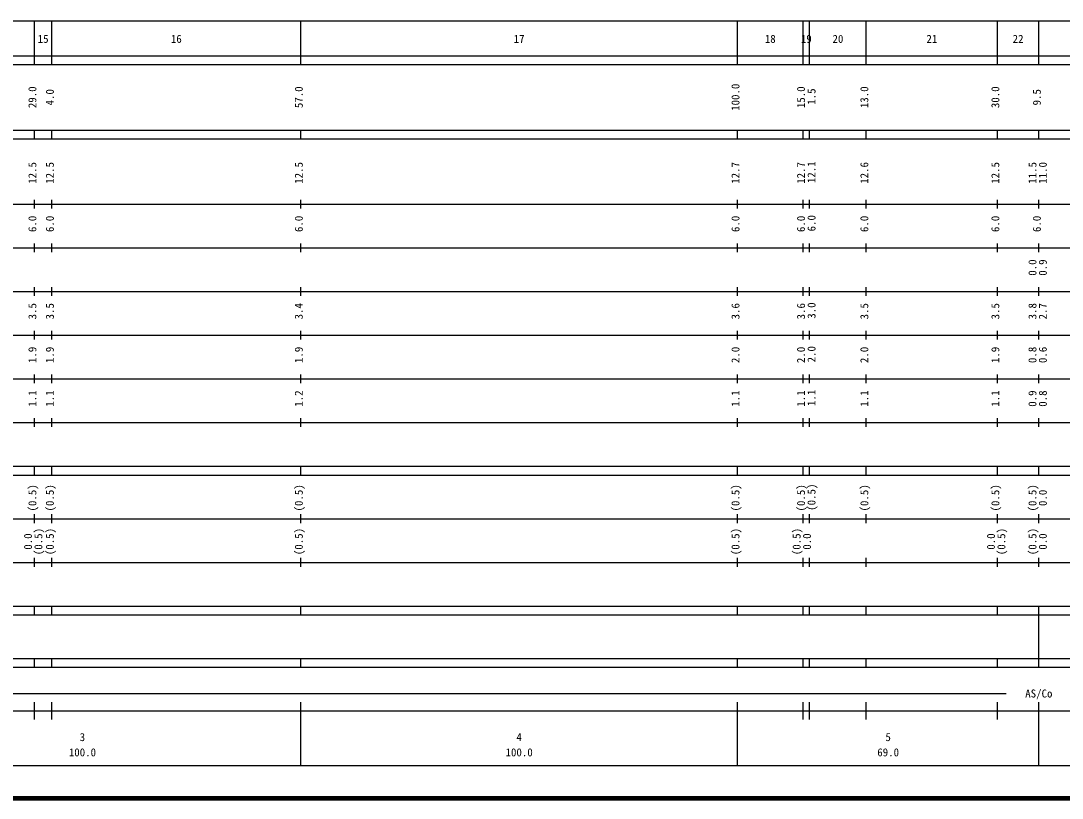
# Model space of a CAD drawing. Units: millimetres on the paper, enlarged 1000 times. Extents: x 40000 to 680000, y 20000 to 380000.
# Drawn here: x 303893 to 542346, y 20000 to 198000 of the extents above; entities that cross this region are included whole.
import ezdxf
from ezdxf.enums import TextEntityAlignment as Align

# ---------------------------------------------------------------- set-up
doc = ezdxf.new("R2010")
doc.units = ezdxf.units.MM
doc.header["$LTSCALE"] = 1000
doc.layers.add('M-TTL', color=2, linetype='Continuous', lineweight=140)
doc.layers.add('M-TTL-BAND', color=7, linetype='Continuous', lineweight=25)
doc.styles.add('ＭＳ ゴシック', font='')
doc.styles.get('ＭＳ ゴシック').set_extended_font_data('MS Gothic')

msp = doc.modelspace()

# ---------------------------------------------------------------- linework, layer by layer
at = {"layer": 'M-TTL'}
msp.add_line((40000, 20000), (680000, 20000), dxfattribs=at)
at = {"layer": 'M-TTL-BAND'}
for p, q in [((68000, 198000), (579000, 198000)), ((307000, 188000), (307000, 198000)), ((311000, 188000), (311000, 198000)), ((368000, 188000), (368000, 198000)), ((468000, 188000), (468000, 198000)), ((483000, 188000), (483000, 198000)), ((484500, 188000), (484500, 198000)), ((497500, 188000), (497500, 198000)), ((527500, 188000), (527500, 198000)), ((537000, 188000), (537000, 198000)), ((40000, 190000), (579000, 190000)), ((40000, 188000), (579000, 188000)), ((40000, 173000), (579000, 173000)), ((307000, 171000), (307000, 173000)), ((311000, 171000), (311000, 173000)), ((368000, 171000), (368000, 173000)), ((468000, 171000), (468000, 173000)), ((483000, 171000), (483000, 173000)), ((484500, 171000), (484500, 173000)), ((497500, 171000), (497500, 173000)), ((527500, 171000), (527500, 173000)), ((537000, 171000), (537000, 173000)), ((40000, 171000), (579000, 171000)), ((40000, 156000), (579000, 156000)), ((307000, 155000), (307000, 157000)), ((311000, 155000), (311000, 157000)), ((368000, 155000), (368000, 157000)), ((468000, 155000), (468000, 157000)), ((483000, 155000), (483000, 157000)), ((484500, 155000), (484500, 157000)), ((497500, 155000), (497500, 157000)), ((527500, 155000), (527500, 157000)), ((537000, 155000), (537000, 157000)), ((46000, 146000), (579000, 146000)), ((307000, 145000), (307000, 147000)), ((311000, 145000), (311000, 147000)), ((368000, 145000), (368000, 147000)), ((468000, 145000), (468000, 147000)), ((483000, 145000), (483000, 147000)), ((484500, 145000), (484500, 147000)), ((497500, 145000), (497500, 147000)), ((527500, 145000), (527500, 147000)), ((537000, 145000), (537000, 147000)), ((52000, 136000), (579000, 136000)), ((307000, 135000), (307000, 137000)), ((311000, 135000), (311000, 137000)), ((368000, 135000), (368000, 137000)), ((468000, 135000), (468000, 137000)), ((483000, 135000), (483000, 137000)), ((484500, 135000), (484500, 137000)), ((497500, 135000), (497500, 137000)), ((527500, 135000), (527500, 137000)), ((537000, 135000), (537000, 137000)), ((307000, 125000), (307000, 127000)), ((311000, 125000), (311000, 127000)), ((368000, 125000), (368000, 127000)), ((468000, 125000), (468000, 127000)), ((483000, 125000), (483000, 127000)), ((484500, 125000), (484500, 127000)), ((497500, 125000), (497500, 127000)), ((527500, 125000), (527500, 127000)), ((537000, 125000), (537000, 127000)), ((46000, 126000), (579000, 126000)), ((307000, 115000), (307000, 117000)), ((311000, 115000), (311000, 117000)), ((368000, 115000), (368000, 117000)), ((468000, 115000), (468000, 117000)), ((483000, 115000), (483000, 117000)), ((484500, 115000), (484500, 117000)), ((497500, 115000), (497500, 117000)), ((527500, 115000), (527500, 117000)), ((537000, 115000), (537000, 117000)), ((52000, 116000), (579000, 116000)), ((46000, 106000), (579000, 106000)), ((307000, 105000), (307000, 107000)), ((311000, 105000), (311000, 107000)), ((368000, 105000), (368000, 107000)), ((468000, 105000), (468000, 107000)), ((483000, 105000), (483000, 107000)), ((484500, 105000), (484500, 107000)), ((497500, 105000), (497500, 107000)), ((527500, 105000), (527500, 107000)), ((537000, 105000), (537000, 107000)), ((40000, 96000), (579000, 96000)), ((307000, 94000), (307000, 96000)), ((311000, 94000), (311000, 96000)), ((368000, 94000), (368000, 96000)), ((468000, 94000), (468000, 96000)), ((483000, 94000), (483000, 96000)), ((484500, 94000), (484500, 96000)), ((497500, 94000), (497500, 96000)), ((527500, 94000), (527500, 96000)), ((537000, 94000), (537000, 96000)), ((40000, 94000), (579000, 94000)), ((49000, 84000), (579000, 84000)), ((307000, 83000), (307000, 85000)), ((311000, 83000), (311000, 85000)), ((368000, 83000), (368000, 85000)), ((468000, 83000), (468000, 85000)), ((483000, 83000), (483000, 85000)), ((484500, 83000), (484500, 85000)), ((497500, 83000), (497500, 85000)), ((527500, 83000), (527500, 85000)), ((537000, 83000), (537000, 85000)), ((40000, 74000), (579000, 74000)), ((307000, 73000), (307000, 75000)), ((311000, 73000), (311000, 75000)), ((368000, 73000), (368000, 75000)), ((468000, 73000), (468000, 75000)), ((483000, 73000), (483000, 75000)), ((484500, 73000), (484500, 75000)), ((497500, 73000), (497500, 75000)), ((527500, 73000), (527500, 75000)), ((537000, 73000), (537000, 75000)), ((40000, 64000), (579000, 64000)), ((40000, 62000), (579000, 62000)), ((307000, 62000), (307000, 64000)), ((311000, 62000), (311000, 64000)), ((368000, 62000), (368000, 64000)), ((468000, 62000), (468000, 64000)), ((483000, 62000), (483000, 64000)), ((484500, 62000), (484500, 64000)), ((497500, 62000), (497500, 64000)), ((527500, 62000), (527500, 64000)), ((537000, 62000), (537000, 64000)), ((537000, 52000), (537000, 62000)), ((40000, 52000), (579000, 52000)), ((307000, 50000), (307000, 52000)), ((311000, 50000), (311000, 52000)), ((368000, 50000), (368000, 52000)), ((468000, 50000), (468000, 52000)), ((483000, 50000), (483000, 52000)), ((484500, 50000), (484500, 52000)), ((497500, 50000), (497500, 52000)), ((527500, 50000), (527500, 52000)), ((537000, 50000), (537000, 52000)), ((40000, 50000), (579000, 50000)), ((71000, 44000), (529500, 44000)), ((307000, 38000), (307000, 42000)), ((311000, 38000), (311000, 42000)), ((368000, 27500), (368000, 42000)), ((468000, 27500), (468000, 42000)), ((483000, 38000), (483000, 42000)), ((484500, 38000), (484500, 42000)), ((497500, 38000), (497500, 42000)), ((527500, 38000), (527500, 42000)), ((537000, 27500), (537000, 42000)), ((40000, 40000), (579000, 40000)), ((68000, 27500), (579000, 27500))]:
    msp.add_line(p, q, dxfattribs=at)

# ---------------------------------------------------------------- texts
at = {"layer": 'M-TTL-BAND', "style": 'ＭＳ ゴシック'}
for s, p in [('15', (309000, 192405)), ('16', (339500, 192405)), ('17', (418000, 192405)), ('18', (475500, 192405)), ('19', (483750, 192405)), ('20', (491000, 192405)), ('21', (512500, 192405)), ('22', (532250, 192405)), ('AS/Co', (537000, 42500)), ('3', (318000, 32523)), ('4', (418000, 32523)), ('5', (502500, 32523)), ('100.0', (318000, 29033)), ('100.0', (418000, 29033)), ('69.0', (502500, 29033))]:
    msp.add_text(s, height=1833, dxfattribs=at).set_placement(p, align=Align.BOTTOM_CENTER)
for s, p in [('29.0', (308000, 180500)), ('4.0', (312000, 180500)), ('57.0', (369000, 180500)), ('100.0', (469000, 180500)), ('15.0', (484000, 180500)), ('1.5', (486411, 180652)), ('13.0', (498500, 180500)), ('30.0', (528500, 180500)), ('9.5', (538000, 180500)), ('12.5', (308000, 163174)), ('12.5', (312000, 163174)), ('12.5', (369000, 163174)), ('12.7', (469000, 163174)), ('12.7', (484000, 163174)), ('12.1', (486411, 163326)), ('12.6', (498500, 163174)), ('12.5', (528500, 163174)), ('11.5', (537000, 163174)), ('11.0', (539370, 163174)), ('6.0', (308000, 151500)), ('6.0', (312000, 151500)), ('6.0', (369000, 151500)), ('6.0', (469000, 151500)), ('6.0', (484000, 151500)), ('6.0', (486411, 151652)), ('6.0', (498500, 151500)), ('6.0', (528500, 151500)), ('6.0', (538000, 151500)), ('0.0', (537000, 141500)), ('0.9', (539370, 141500)), ('3.5', (308000, 131500)), ('3.5', (312000, 131500)), ('3.4', (369000, 131500)), ('3.6', (469000, 131500)), ('3.6', (484000, 131500)), ('3.0', (486411, 131652)), ('3.5', (498500, 131500)), ('3.5', (528500, 131500)), ('3.8', (537000, 131500)), ('2.7', (539370, 131500)), ('1.9', (308000, 121500)), ('1.9', (312000, 121500)), ('1.9', (369000, 121500)), ('2.0', (469000, 121500)), ('2.0', (484000, 121500)), ('2.0', (486411, 121652)), ('2.0', (498500, 121500)), ('1.9', (528500, 121500)), ('0.8', (537000, 121500)), ('0.6', (539370, 121500)), ('1.1', (308000, 111500)), ('1.1', (312000, 111500)), ('1.2', (369000, 111500)), ('1.1', (469000, 111500)), ('1.1', (484000, 111500)), ('1.1', (486411, 111652)), ('1.1', (498500, 111500)), ('1.1', (528500, 111500)), ('0.9', (537000, 111500)), ('0.8', (539370, 111500)), ('(0.5)', (308000, 88764)), ('(0.5)', (312000, 88764)), ('(0.5)', (369000, 88764)), ('(0.5)', (469000, 88764)), ('(0.5)', (484000, 88764)), ('(0.5)', (486411, 88916)), ('(0.5)', (498500, 88764)), ('(0.5)', (528500, 88764)), ('(0.5)', (537000, 88764)), ('0.0', (539370, 88764)), ('(0.5)', (309370, 78764)), ('(0.5)', (312000, 78764)), ('(0.5)', (369000, 78764)), ('(0.5)', (469000, 78764)), ('(0.5)', (483000, 78764)), ('(0.5)', (529870, 78764)), ('(0.5)', (537000, 78764)), ('0.0', (307000, 78764)), ('0.0', (485370, 78764)), ('0.0', (527500, 78764)), ('0.0', (539370, 78764))]:
    msp.add_text(s, height=1833, rotation=90, dxfattribs=at).set_placement(p, align=Align.BOTTOM_CENTER)

doc.saveas('drawing.dxf')
